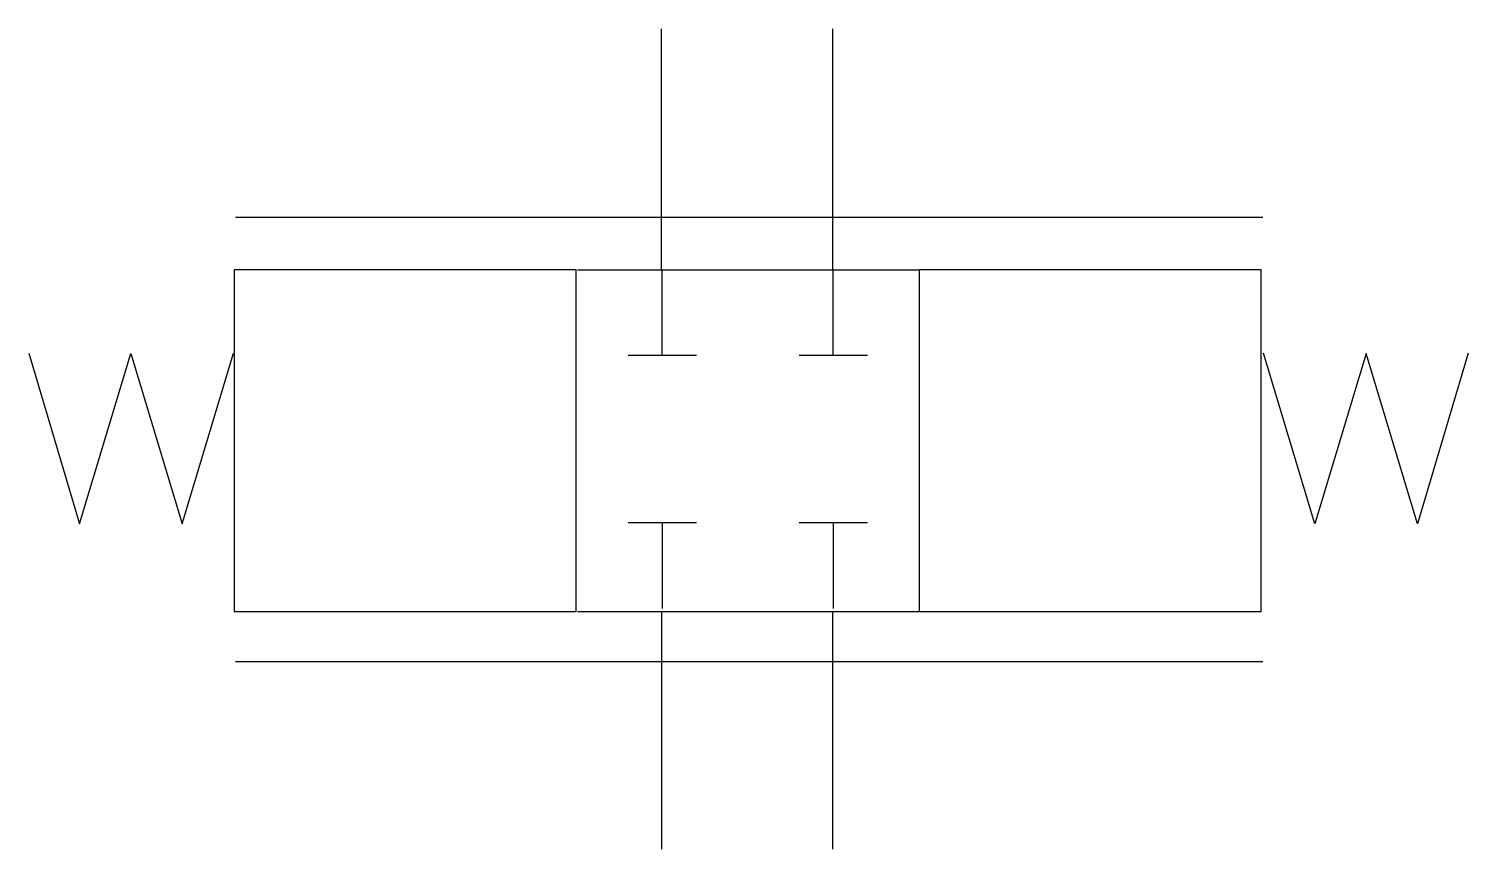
# Model space of a CAD drawing. Extents: x 469.7 to 511.8, y 23.7 to 47.7.
import ezdxf

# ---------------------------------------------------------------- set-up
doc = ezdxf.new("R2010")
doc.units = 0
doc.header["$LTSCALE"] = 5
doc.header["$MEASUREMENT"] = 0
doc.layers.add('11', color=1, linetype='CONTINUOUS')

# ---------------------------------------------------------------- blocks, each defined once
blk = doc.blocks.new('5236', base_point=(344.924, 42.985))
at = {"layer": '11'}
for p, q in [((342.018, 47.871), (343.501, 42.874)), ((343.501, 42.874), (345.003, 47.856)), ((345.003, 47.856), (346.506, 42.874)), ((346.506, 42.874), (348.008, 47.871))]:
    blk.add_line(p, q, dxfattribs=at)

msp = doc.modelspace()

# ---------------------------------------------------------------- linework, layer by layer
at = {"layer": '11'}
for p, q in [((488.175, 47.721), (488.175, 40.677)), ((493.196, 40.677), (493.196, 47.721)), ((475.721, 42.209), (505.769, 42.209)), ((485.684, 40.672), (475.684, 40.672)), ((475.684, 40.672), (475.684, 30.672)), ((485.684, 30.672), (485.684, 40.672)), ((485.724, 40.672), (495.724, 40.672)), ((488.203, 38.171), (488.203, 40.687)), ((493.203, 38.171), (493.203, 40.687)), ((495.72, 40.672), (495.72, 30.672)), ((505.72, 40.672), (495.72, 40.672)), ((505.72, 30.672), (505.72, 40.672)), ((487.208, 38.171), (489.208, 38.171)), ((492.208, 38.171), (494.208, 38.171)), ((487.208, 33.283), (489.208, 33.283)), ((488.203, 33.283), (488.203, 30.767)), ((492.208, 33.283), (494.208, 33.283)), ((493.203, 33.283), (493.203, 30.767)), ((475.684, 30.672), (485.684, 30.672)), ((485.724, 30.677), (495.724, 30.677)), ((488.184, 30.682), (488.184, 23.721)), ((493.184, 30.682), (493.184, 23.721)), ((495.72, 30.672), (505.72, 30.672)), ((475.721, 29.214), (505.769, 29.214))]:
    msp.add_line(p, q, dxfattribs=at)

# ---------------------------------------------------------------- block references
msp.add_blockref('5236', (472.578, 33.348), dxfattribs=at)
at = {"layer": '11', "xscale": -1}
msp.add_blockref('5236', (508.873, 33.348), dxfattribs=at)

doc.saveas('drawing.dxf')
